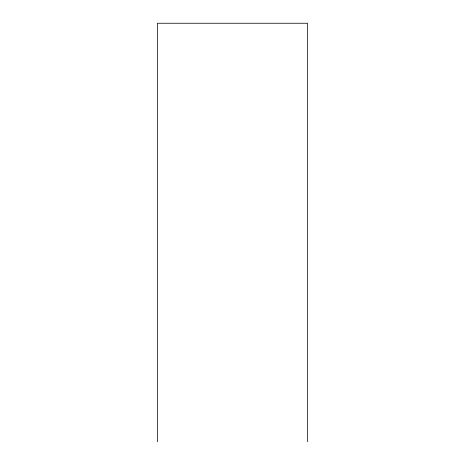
<?xml version="1.0" encoding="UTF-8"?>
<svg xmlns="http://www.w3.org/2000/svg" width="465" height="465" viewBox="0 0 465 465"><rect width="100%" height="100%" fill="white"/><g stroke="black" fill="none" stroke-linecap="round" stroke-linejoin="round"><path stroke-width="0.7" d="M307.551 441.75L307.551 23.25L157.449 23.25L157.449 441.75"/></g></svg>
